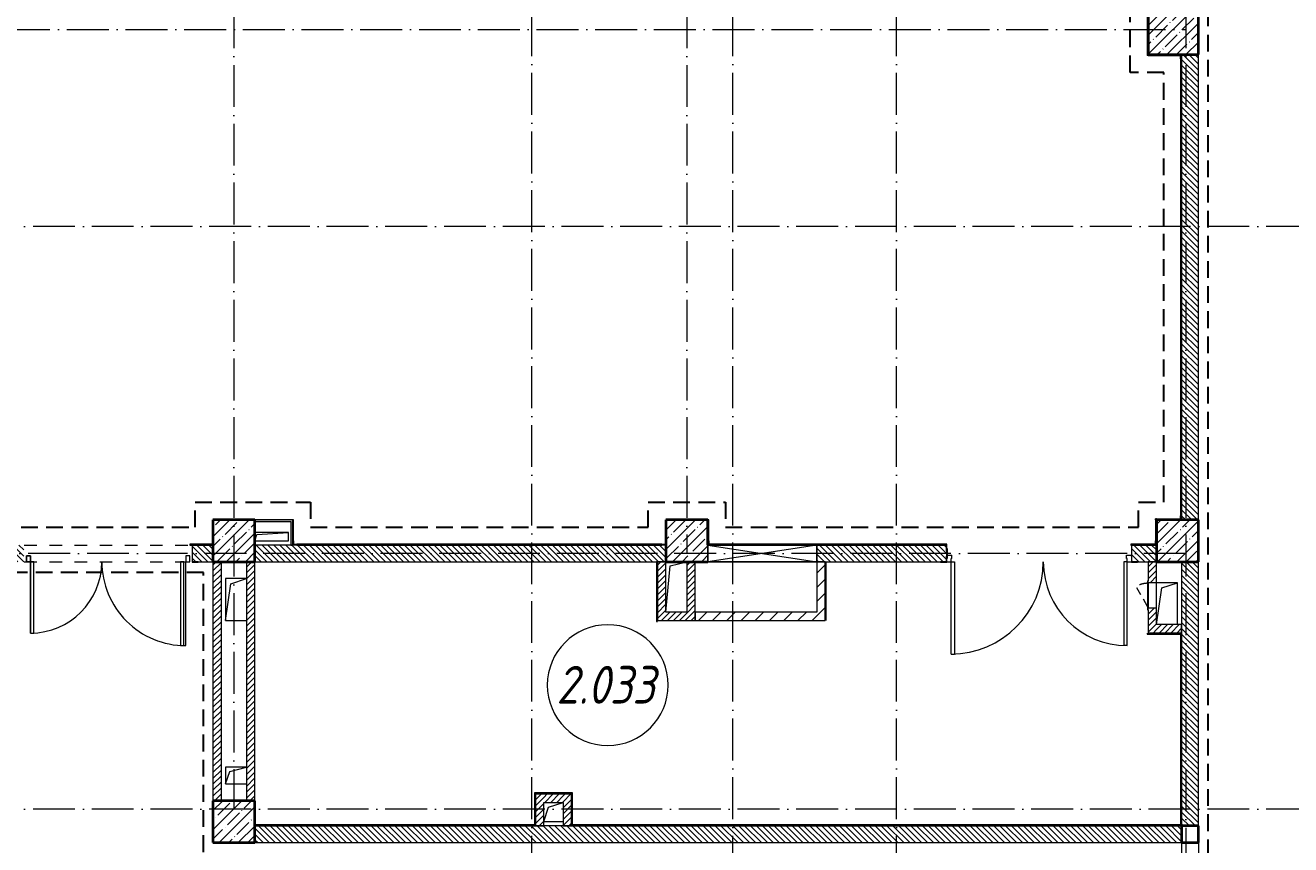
# Model space of a CAD drawing. Header units: millimetres. Extents: x -213536 to 1564669, y 70501 to 942238.
# Drawn here: x -133005 to -117917, y 118758 to 128533 of the extents above; entities that cross this region are included whole.
import ezdxf

# ---------------------------------------------------------------- set-up
doc = ezdxf.new("R2010")
doc.units = ezdxf.units.MM
for name, pattern in [('200_ШТРИХ_ш1п0_6_', [160, 100, -60]), ('50_200_ШТРИХ_1Т_ш5_п1_п1_', [700, 500, -100, 0, -100]), ('Штрих короткий', [300, 150, -150]), ('Штриховая _2 мм - 1 мм_', [300, 200, -100])]:
    doc.linetypes.add(name, pattern=pattern)
for name, color, linetype, lineweight in [('0-1', 7, 'Continuous', 5), ('0-2', 7, 'Continuous', 9), ('Двери', 7, 'Continuous', 9), ('Каркас_Импост', 7, 'Continuous', 13), ('Марки помещений', 7, 'Continuous', 9), ('Несущие колонны', 7, 'Continuous', 9), ('Несущие колонны-1', 7, 'Continuous', 35), ('Обобщенные модели', 7, 'Continuous', 9), ('Окна', 7, 'Continuous', 9), ('Оси-2', 7, '50_200_ШТРИХ_1Т_ш5_п1_п1_', 9), ('Открывание в плане-2', 7, '200_ШТРИХ_ш1п0_6_', 9), ('Открывание-1', 7, 'Continuous', 9), ('Панель', 7, 'Continuous', 13), ('Перемычка-1', 7, 'Штрих короткий', 9), ('Стены', 7, 'Continuous', 9), ('Стены-1', 7, 'Continuous', 13), ('Штриховка разреза-1', 7, 'Continuous', 9), ('Элементы узлов', 7, 'Continuous', 9)]:
    doc.layers.add(name, color=color, linetype=linetype, lineweight=lineweight)
doc.layers.add('СТ-1_1', color=7, linetype='Штриховая _2 мм - 1 мм_', lineweight=90, true_color=0x888888)
doc.layers.add('Штриховка разреза-3', color=7, linetype='Continuous', lineweight=9, true_color=0x0080ff)
doc.layers.get('0-2').off()
doc.styles.add('ISOCPEUR_I_2', font='isocpeui.ttf', dxfattribs={"width": 0.85, "height": 2.3})
pattern_1 = [(135, (0, 0), (-35.35534, -35.35534), [])]
pattern_2 = [(45, (0, 0), (-35.35534, 35.35534), [])]
pattern_3 = [(45, (0, 0), (-84.85281, 84.85281), [])]

# ---------------------------------------------------------------- blocks, each defined once
blk = doc.blocks.new('BSC_Колонна _Прямоугольная - 500х500-V7-АИ2_02_План отделки стен 2-го этажа _Часть 2_')
at = {"layer": 'Несущие колонны'}
h = blk.add_hatch(dxfattribs=at)
h.set_pattern_fill('FP_14', color=256, style=0, pattern_type=2)
h.set_pattern_definition([(45, (-91350, -14400), (-114.04925, 114.04925), []), (45, (-91235.95, -14400), (-114.04925, 114.04925), [201.613, -40.323, 3.353, -36.97])])
h.paths.add_polyline_path([(-250, -250), (250, -250), (250, 250), (-250, 250)], flags=0)
at = {"layer": 'Несущие колонны-1'}
for p, q in [((250, 250), (-250, 250)), ((-250, 250), (-250, -250)), ((250, -250), (250, 250)), ((-250, -250), (250, -250))]:
    blk.add_line(p, q, dxfattribs=at)
blk = doc.blocks.new('BSC_Колонна _Прямоугольная - 600х600-V14-АИ2_02_План отделки стен 2-го этажа _Часть 2_')
at = {"layer": 'Несущие колонны'}
h = blk.add_hatch(dxfattribs=at)
h.set_pattern_fill('FP_22', color=256, style=0, pattern_type=2)
h.set_pattern_definition([(45, (-91300, -20500), (-114.04925, 114.04925), []), (45, (-91185.95, -20500), (-114.04925, 114.04925), [201.613, -40.323, 3.353, -36.97])])
h.paths.add_polyline_path([(-300, -300), (300, -300), (300, 300), (-300, 300)], flags=0)
at = {"layer": 'Несущие колонны-1'}
for p, q in [((300, 300), (-300, 300)), ((-300, 300), (-300, -300)), ((300, -300), (300, 300)), ((-300, -300), (300, -300))]:
    blk.add_line(p, q, dxfattribs=at)
blk = doc.blocks.new('BSC_Колонна _Прямоугольная - 500х500-V17-АИ2_02_План отделки стен 2-го этажа _Часть 2_')
at = {"layer": 'Несущие колонны'}
h = blk.add_hatch(dxfattribs=at)
h.set_pattern_fill('FP_25', color=256, style=0, pattern_type=2)
h.set_pattern_definition([(45, (-80100, -14400), (-114.04925, 114.04925), []), (45, (-79985.95, -14400), (-114.04925, 114.04925), [201.613, -40.323, 3.353, -36.97])])
h.paths.add_polyline_path([(-250, -250), (250, -250), (250, 250), (-250, 250)], flags=0)
at = {"layer": 'Несущие колонны-1'}
for p, q in [((250, 250), (-250, 250)), ((-250, 250), (-250, -250)), ((250, -250), (250, 250)), ((-250, -250), (250, -250))]:
    blk.add_line(p, q, dxfattribs=at)
blk = doc.blocks.new('BSC_Колонна _Прямоугольная - 500х500-V18-АИ2_02_План отделки стен 2-го этажа _Часть 2_')
at = {"layer": 'Несущие колонны'}
h = blk.add_hatch(dxfattribs=at)
h.set_pattern_fill('FP_26', color=256, style=0, pattern_type=2)
h.set_pattern_definition([(45, (-85500, -14400), (-114.04925, 114.04925), []), (45, (-85385.95, -14400), (-114.04925, 114.04925), [201.613, -40.323, 3.353, -36.97])])
h.paths.add_polyline_path([(-250, -250), (250, -250), (250, 250), (-250, 250)], flags=0)
at = {"layer": 'Несущие колонны-1'}
for p, q in [((250, 250), (-250, 250)), ((-250, 250), (-250, -250)), ((250, -50), (250, 250)), ((-250, -250), (250, -250))]:
    blk.add_line(p, q, dxfattribs=at)
blk = doc.blocks.new('Проем_Дверь_Прямоугольный - 2000х2100h_дверные проемы-35108745-АИ2_02_План отделки стен 2-го этажа _Часть 2_')
at = {"layer": 'Перемычка-1'}
for p, q in [((1000, 100), (-1000, 100)), ((1000, -100), (-1000, -100))]:
    blk.add_line(p, q, dxfattribs=at)
blk = doc.blocks.new('Дверь_СКБ_2Ст_Внутренняя_ШЕР - СОШ_Д-34__Дв_2200x2400h_ Снарядная_EI30-33584565-АИ2_02_План отделки стен 2-го этажа _Часть 2_')
at = {"layer": 'Каркас_Импост'}
for p, q in [((-1037.5, 100), (-1087.5, 100)), ((-1087.5, 31), (-1087.5, 20)), ((-1027.5, 20), (-1087.5, 20)), ((-1037.5, 100), (-1037.5, 60)), ((-1037.5, 60), (-1027.5, 60)), ((-1027.5, 60), (-1027.5, 20)), ((1052.5, 60), (1062.5, 60)), ((1052.5, 60), (1052.5, 20)), ((1112.5, 20), (1052.5, 20)), ((1112.5, 100), (1062.5, 100)), ((1062.5, 100), (1062.5, 60)), ((1112.5, 100), (1112.5, 20))]:
    blk.add_line(p, q, dxfattribs=at)
at = {"layer": 'Открывание-1'}
for centre, radius, start, end in [((-1037.5, 100), 1000, 0, 90), ((1062.5, 100), 1100, 90, 180)]:
    blk.add_arc(centre, radius, start, end, dxfattribs=at)
at = {"layer": 'Панель'}
for p, q in [((-1037.5, 1100), (-997.5, 1100)), ((-1037.5, 1100), (-1037.5, 100)), ((-997.5, 100), (-997.5, 1100)), ((1062.5, 1200), (1022.5, 1200)), ((1022.5, 100), (1022.5, 1200)), ((1062.5, 1200), (1062.5, 100)), ((-1037.5, 100), (-997.5, 100)), ((1062.5, 100), (1022.5, 100))]:
    blk.add_line(p, q, dxfattribs=at)
blk = doc.blocks.new('BSC_Колонна _Прямоугольная - 500х500-V157-АИ2_02_План отделки стен 2-го этажа _Часть 2_')
at = {"layer": 'Несущие колонны'}
h = blk.add_hatch(dxfattribs=at)
h.set_pattern_fill('FP_152', color=256, style=0, pattern_type=2)
h.set_pattern_definition([(45, (-80100, -11050), (-114.04925, 114.04925), []), (45, (-79985.95, -11050), (-114.04925, 114.04925), [201.613, -40.323, 3.353, -36.97])])
h.paths.add_polyline_path([(-250, -250), (250, -250), (250, 250), (-250, 250)], flags=0)
at = {"layer": 'Несущие колонны-1'}
for p, q in [((250, 250), (-250, 250)), ((-250, 250), (-250, -250)), ((250, -250), (250, 250)), ((-250, -250), (250, -250))]:
    blk.add_line(p, q, dxfattribs=at)
blk = doc.blocks.new('154_Стойка_СКБ_Уголок - СМ-2480_200-28346303-АИ2_02_План отделки стен 2-го этажа _Часть 2_')
at = {"layer": 'Обобщенные модели'}
for p, q in [((125, 156), (125, 81)), ((200, 156), (125, 156)), ((200, 150), (200, 156)), ((125, 81), (131, 81)), ((131, 19), (125, 19)), ((125, 19), (125, -56)), ((131, 81), (131, 150)), ((131, 150), (200, 150)), ((131, -50), (131, 19)), ((125, -56), (200, -56)), ((200, -50), (131, -50)), ((200, -56), (200, -50))]:
    blk.add_line(p, q, dxfattribs=at)
blk = doc.blocks.new('Стойка_Влож_Полоса боковая - Полоса-28213942-АИ2_02_План отделки стен 2-го этажа _Часть 2_')
at = {"layer": 'Обобщенные модели'}
for p, q in [((-5, 60), (0, 60)), ((-5, -60), (-5, 60)), ((0, 31), (0, -31)), ((0, -60), (-5, -60))]:
    blk.add_line(p, q, dxfattribs=at)
blk = doc.blocks.new('Фахверк_СКБ_Уголок - 200_3380-28509457-АИ2_02_План отделки стен 2-го этажа _Часть 2_')
at = {"layer": 'Обобщенные модели'}
for p, q in [((200, 156), (125, 156)), ((125, 156), (125, 81)), ((200, 150), (200, 156)), ((125, 81), (131, 81)), ((131, 19), (125, 19)), ((125, 19), (125, -56)), ((131, 81), (131, 150)), ((131, 150), (200, 150)), ((131, -50), (131, 19)), ((125, -56), (200, -56)), ((200, -50), (131, -50)), ((200, -56), (200, -50))]:
    blk.add_line(p, q, dxfattribs=at)
blk = doc.blocks.new('AR_Отверстие Ниша - Лючок-32403731-АИ2_02_План отделки стен 2-го этажа _Часть 2_')
at = {"layer": 'Окна'}
for p, q in [((150, 50), (-150, 50)), ((-150, 50), (-150, -50)), ((150, -50), (150, 50)), ((-150, -50), (150, -50))]:
    blk.add_line(p, q, dxfattribs=at)
blk = doc.blocks.new('Л_Общий_Лючок - Лючок-29683822-АИ2_02_План отделки стен 2-го этажа _Часть 2_')
at = {"layer": 'Окна'}
for p, q in [((324, 6), (-24, 6)), ((-24, 6), (-24, 0)), ((-24, 0), (0, 0)), ((300, 0), (324, 0)), ((324, 6), (324, 0))]:
    blk.add_line(p, q, dxfattribs=at)
at = {"layer": 'Открывание в плане-2'}
blk.add_line((16, 6), (255, 144), dxfattribs=at)
blk.add_arc((6, 0), 288, 1.1997, 30, dxfattribs=at)
blk = doc.blocks.new('AR_Отверстие прямоугольное _в плите_ - AR_Отверстие прямоугольное _в плите_-30459229-АИ2_02_План отделки стен 2-го этажа _Часть 2_')
at = {"layer": 'Обобщенные модели'}
for p, q in [((125, 250), (-125, 250)), ((-125, -250), (-63, 188)), ((-63, 188), (125, 250)), ((125, -250), (125, 250))]:
    blk.add_line(p, q, dxfattribs=at)
blk = doc.blocks.new('AR_Отверстие прямоугольное _в плите_ - AR_Отверстие прямоугольное _в плите_-30459234-АИ2_02_План отделки стен 2-го этажа _Часть 2_')
at = {"layer": 'Обобщенные модели'}
for p, q in [((-125, -300), (-75, 250)), ((-75, 250), (125, 300))]:
    blk.add_line(p, q, dxfattribs=at)
blk = doc.blocks.new('AR_Отверстие прямоугольное _в плите_ - AR_Отверстие прямоугольное _в плите_-V196-АИ2_02_План отделки стен 2-го этажа _Часть 2_')
at = {"layer": 'Обобщенные модели'}
for p, q in [((125, 250), (-125, 250)), ((-125, 250), (-125, -250)), ((-125, -250), (-63, 188)), ((-63, 188), (125, 250)), ((-125, -250), (125, -250))]:
    blk.add_line(p, q, dxfattribs=at)
blk = doc.blocks.new('AR_Отверстие прямоугольное _в плите_ - AR_Отверстие прямоугольное _в плите_-30459269-АИ2_02_План отделки стен 2-го этажа _Часть 2_')
at = {"layer": 'Обобщенные модели'}
for p, q in [((125, 100), (-125, 100)), ((-125, 100), (-125, -100)), ((-125, -100), (-75, 50)), ((-75, 50), (125, 100)), ((-125, -100), (125, -100))]:
    blk.add_line(p, q, dxfattribs=at)
blk = doc.blocks.new('AR_Отверстие прямоугольное _в плите_ - AR_Отверстие прямоугольное _в плите_-30511579-АИ2_02_План отделки стен 2-го этажа _Часть 2_')
at = {"layer": 'Обобщенные модели'}
for p, q in [((200, 50), (-200, 50)), ((-200, -50), (-175, 25)), ((-175, 25), (200, 50)), ((200, -50), (200, 50)), ((-200, -50), (200, -50))]:
    blk.add_line(p, q, dxfattribs=at)
blk = doc.blocks.new('AR_Отверстие прямоугольное _в плите_ - AR_Отверстие прямоугольное _в плите_-30552839-АИ2_02_План отделки стен 2-го этажа _Часть 2_')
at = {"layer": 'Обобщенные модели'}
for p, q in [((-115, -115), (-58, 58)), ((-58, 58), (115, 115)), ((-115, -115), (115, -115))]:
    blk.add_line(p, q, dxfattribs=at)
blk = doc.blocks.new('Дверь_Витражная_СКБ_2Ст2 - ДВВ_ДАО_СОШ_Физ_ зал-35107574-АИ2_02_План отделки стен 2-го этажа _Часть 2_')
at = {"layer": 'Двери'}
for p, q in [((-925, 1035), (-925, 35)), ((925, 885), (925, 35))]:
    blk.add_line(p, q, dxfattribs=at)
for centre, radius, start, end in [((-925, 35), 1000, 360, 90), ((925, 35), 850, 90, 180)]:
    blk.add_arc(centre, radius, start, end, dxfattribs=at)
at = {"layer": 'Элементы узлов'}
for p, q in [((-863, 1035), (-903, 1035)), ((-903, 1035), (-903, 35)), ((-863, 35), (-863, 1035)), ((925, 885), (885, 885)), ((885, 885), (885, 35)), ((925, 35), (925, 885)), ((-975, 35), (-975, -35)), ((-925, 35), (-975, 35)), ((-925, 35), (-975, 35)), ((-975, 35), (-975, -35)), ((-925, -35), (-925, 35)), ((-925, -35), (-925, 35)), ((-903, 35), (-863, 35)), ((885, 35), (925, 35)), ((925, -35), (925, 35)), ((925, 35), (975, 35)), ((925, 35), (925, -35)), ((975, 35), (925, 35)), ((975, 35), (975, -35)), ((975, -35), (975, 35)), ((-975, -35), (-925, -35)), ((-975, -35), (-925, -35)), ((975, -35), (925, -35)), ((925, -35), (975, -35))]:
    blk.add_line(p, q, dxfattribs=at)
blk = doc.blocks.new('Проем_Дверь_Прямоугольный - 2900х2800h_витражные проемы-35267925-АИ2_02_План отделки стен 2-го этажа _Часть 2_')
at = {"layer": 'Перемычка-1'}
for p, q in [((1450, 100), (-1450, 100)), ((1450, -100), (-1450, -100))]:
    blk.add_line(p, q, dxfattribs=at)
blk = doc.blocks.new('BSC_Колонна _Прямоугольная1 - 200х200 _металл_-35201446-АИ2_02_План отделки стен 2-го этажа _Часть 2_')
at = {"layer": 'Несущие колонны-1'}
for p, q in [((100, 100), (-100, 100)), ((-100, 100), (-100, -100)), ((100, -100), (100, 100)), ((-100, -100), (100, -100))]:
    blk.add_line(p, q, dxfattribs=at)
blk = doc.blocks.new('AR_Отверстие прямоугольное _в стене_ - AR_Отверстие прямоугольное _в стене__ОВ-36857278-АИ2_02_План отделки стен 2-го этажа _Часть 2_')
at = {"layer": 'Элементы узлов'}
for p, q in [((-650, -100), (-650, 100)), ((-650, 100), (650, 100)), ((650, 100), (-650, -100)), ((-650, 100), (650, -100)), ((650, 100), (-650, 100)), ((-650, 100), (-650, -100)), ((650, 100), (650, -100)), ((650, -100), (650, 100)), ((650, -100), (-650, -100)), ((-650, -100), (650, -100))]:
    blk.add_line(p, q, dxfattribs=at)
blk = doc.blocks.new('0125-Р-ОО-Ш2-АР-о_23_10_2024_rvt-1-АИ2_02_План отделки стен 2-го этажа _Часть 2_')
at = {"layer": 'Штриховка разреза-1'}
h = blk.add_hatch(dxfattribs=at)
h.set_pattern_fill('FP_2', color=256, style=0, pattern_type=2)
h.set_pattern_definition(pattern_1)
h.paths.add_polyline_path([(91600, 14650), (91600, 20200), (91400, 20200), (91400, 14650)], flags=0)
h = blk.add_hatch(dxfattribs=at)
h.set_pattern_fill('FP_2', color=256, style=0, pattern_type=2)
h.set_pattern_definition(pattern_1)
h.paths.add_polyline_path([(79834, 14150), (79850, 14150), (79850, 14350), (79606, 14350), (79606, 14281), (79600, 14281), (79600, 14219), (79606, 14219), (79606, 14150), (79675, 14150)], flags=0)
h.paths.add_polyline_path([(77525, 14150), (77594, 14150), (77594, 14219), (77600, 14219), (77600, 14281), (77594, 14281), (77594, 14350), (77350, 14350), (77350, 14150)], flags=0)
h = blk.add_hatch(dxfattribs=at)
h.set_pattern_fill('FP_2', color=256, style=0, pattern_type=2)
h.set_pattern_definition(pattern_1)
h.paths.add_polyline_path([(85250, 14150), (85250, 14350), (80350, 14350), (80350, 14150), (83562, 14150)], flags=0)
h = blk.add_hatch(dxfattribs=at)
h.set_pattern_fill('FP_2', color=256, style=0, pattern_type=2)
h.set_pattern_definition(pattern_1)
h.paths.add_polyline_path([(91018, 14150), (91100, 14150), (91100, 14350), (90806, 14350), (90806, 14281), (90800, 14281), (90800, 14219), (90806, 14219), (90806, 14150), (90875, 14150)], flags=0)
h.paths.add_polyline_path([(88594, 14150), (88594, 14219), (88600, 14219), (88600, 14281), (88594, 14281), (88594, 14350), (87050, 14350), (87050, 14150), (88525, 14150)], flags=0)
h = blk.add_hatch(dxfattribs=at)
h.set_pattern_fill('FP_92', color=256, style=0, pattern_type=2)
h.set_pattern_definition(pattern_2)
h.paths.add_polyline_path([(79950, 11300), (79950, 14150), (79850, 14150), (79850, 11300)], flags=0)
h = blk.add_hatch(dxfattribs=at)
h.set_pattern_fill('FP_92', color=256, style=0, pattern_type=2)
h.set_pattern_definition(pattern_2)
h.paths.add_polyline_path([(80350, 11300), (80350, 14150), (80250, 14150), (80250, 11300)], flags=0)
h = blk.add_hatch(dxfattribs=at)
h.set_pattern_fill('FP_92', color=256, style=0, pattern_type=2)
h.set_pattern_definition(pattern_2)
h.paths.add_polyline_path([(85250, 13450), (85250, 14150), (85150, 14150), (85150, 13450)], flags=0)
h = blk.add_hatch(dxfattribs=at)
h.set_pattern_fill('FP_92', color=256, style=0, pattern_type=2)
h.set_pattern_definition(pattern_2)
h.paths.add_polyline_path([(85600, 13450), (85600, 14150), (85500, 14150), (85500, 13450)], flags=0)
h = blk.add_hatch(dxfattribs=at)
h.set_pattern_fill('FP_3', color=256, style=0, pattern_type=2)
h.set_pattern_definition(pattern_3)
h.paths.add_polyline_path([(87150, 13450), (87150, 14150), (87050, 14150), (87050, 13450)], flags=0)
h = blk.add_hatch(dxfattribs=at)
h.set_pattern_fill('FP_92', color=256, style=0, pattern_type=2)
h.set_pattern_definition(pattern_2)
h.paths.add_polyline_path([(91018, 13300), (91100, 13300), (91100, 13600), (91000, 13600), (91000, 13300)], flags=0)
h.paths.add_polyline_path([(91100, 13900), (91100, 14150), (91000, 14150), (91001, 13900), (91024, 13900)], flags=0)
h = blk.add_hatch(dxfattribs=at)
h.set_pattern_fill('FP_2', color=256, style=0, pattern_type=2)
h.set_pattern_definition(pattern_1)
h.paths.add_polyline_path([(91400, 11000), (91600, 11000), (91600, 14150), (91400, 14150), (91400, 12505)], flags=0)
h = blk.add_hatch(dxfattribs=at)
h.set_pattern_fill('FP_92', color=256, style=0, pattern_type=2)
h.set_pattern_definition(pattern_2)
h.paths.add_polyline_path([(85500, 13450), (85500, 13550), (85250, 13550), (85250, 13450)], flags=0)
h = blk.add_hatch(dxfattribs=at)
h.set_pattern_fill('FP_3', color=256, style=0, pattern_type=2)
h.set_pattern_definition(pattern_3)
h.paths.add_polyline_path([(85600, 13450), (87050, 13450), (87050, 13550), (85600, 13550)], flags=0)
h = blk.add_hatch(dxfattribs=at)
h.set_pattern_fill('FP_92', color=256, style=0, pattern_type=2)
h.set_pattern_definition(pattern_2)
h.paths.add_polyline_path([(91100, 13300), (91400, 13300), (91400, 13400), (91100, 13400)], flags=0)
h = blk.add_hatch(dxfattribs=at)
h.set_pattern_fill('FP_92', color=256, style=0, pattern_type=2)
h.set_pattern_definition(pattern_2)
h.paths.add_polyline_path([(83795, 11000), (83795, 11380), (83695, 11380), (83695, 11000)], flags=0)
h = blk.add_hatch(dxfattribs=at)
h.set_pattern_fill('FP_92', color=256, style=0, pattern_type=2)
h.set_pattern_definition(pattern_2)
h.paths.add_polyline_path([(84025, 11280), (84025, 11380), (83795, 11380), (83795, 11280)], flags=0)
h = blk.add_hatch(dxfattribs=at)
h.set_pattern_fill('FP_92', color=256, style=0, pattern_type=2)
h.set_pattern_definition(pattern_2)
h.paths.add_polyline_path([(84125, 11000), (84125, 11380), (84025, 11380), (84025, 11000)], flags=0)
h = blk.add_hatch(dxfattribs=at)
h.set_pattern_fill('FP_2', color=256, style=0, pattern_type=2)
h.set_pattern_definition(pattern_1)
h.paths.add_polyline_path([(91400, 10800), (91400, 11000), (80350, 11000), (80350, 10800), (91018, 10800)], flags=0)
at = {"layer": 'Стены-1'}
for p, q in [((91400, 20200), (91400, 14650)), ((91600, 14650), (91600, 20200)), ((79850, 14350), (79675, 14350)), ((85250, 14350), (80350, 14350)), ((88525, 14350), (87050, 14350)), ((91100, 14350), (90875, 14350)), ((79600, 14281), (79600, 14219)), ((90800, 14281), (90800, 14219)), ((79675, 14150), (79850, 14150)), ((79850, 14150), (79850, 11300)), ((79950, 11300), (79950, 14150)), ((80250, 14150), (80250, 11300)), ((80350, 11300), (80350, 14150)), ((80350, 14150), (85250, 14150)), ((85150, 14150), (85150, 13450)), ((85250, 14150), (85150, 14150)), ((85250, 13550), (85250, 14150)), ((85500, 14150), (85500, 13550)), ((85600, 13450), (85600, 14150)), ((87050, 14150), (87050, 13550)), ((87150, 14150), (87050, 14150)), ((87050, 14150), (88525, 14150)), ((87150, 13450), (87150, 14150)), ((90875, 14150), (91100, 14150)), ((91000, 14150), (91000, 13924)), ((91100, 14150), (91000, 14150)), ((91100, 13900), (91100, 14150)), ((91400, 14150), (91400, 11000)), ((91600, 11000), (91600, 14150)), ((91100, 13400), (91100, 13600)), ((85150, 13450), (85250, 13450)), ((85500, 13550), (85250, 13550)), ((85250, 13450), (85500, 13450)), ((85500, 13450), (85600, 13450)), ((87050, 13550), (85600, 13550)), ((85600, 13550), (85600, 13450)), ((85600, 13450), (87050, 13450)), ((87050, 13450), (87150, 13450)), ((91000, 13576), (91000, 13300)), ((91000, 13300), (91100, 13300)), ((91400, 13400), (91100, 13400)), ((91100, 13300), (91400, 13300)), ((91400, 13300), (91400, 13400)), ((83695, 11380), (83695, 11000)), ((83795, 11380), (83695, 11380)), ((84025, 11380), (83795, 11380)), ((84125, 11380), (84025, 11380)), ((84125, 11000), (84125, 11380)), ((83795, 11000), (83795, 11280)), ((83795, 11280), (84025, 11280)), ((84025, 11280), (84025, 11000)), ((91400, 11000), (80350, 11000)), ((83695, 11000), (83795, 11000)), ((84025, 11000), (84125, 11000)), ((80350, 10800), (91400, 10800))]:
    blk.add_line(p, q, dxfattribs=at)
at = {"layer": '0-2'}
for name, p in [('BSC_Колонна _Прямоугольная - 600х600-V14-АИ2_02_План отделки стен 2-го этажа _Часть 2_', (91300, 20500)), ('BSC_Колонна _Прямоугольная - 500х500-V17-АИ2_02_План отделки стен 2-го этажа _Часть 2_', (80100, 14400)), ('BSC_Колонна _Прямоугольная - 500х500-V18-АИ2_02_План отделки стен 2-го этажа _Часть 2_', (85500, 14400)), ('BSC_Колонна _Прямоугольная - 500х500-V7-АИ2_02_План отделки стен 2-го этажа _Часть 2_', (91350, 14400)), ('AR_Отверстие прямоугольное _в плите_ - AR_Отверстие прямоугольное _в плите_-30511579-АИ2_02_План отделки стен 2-го этажа _Часть 2_', (80550, 14450)), ('Фахверк_СКБ_Уголок - 200_3380-28509457-АИ2_02_План отделки стен 2-го этажа _Часть 2_', (79475, 14200)), ('AR_Отверстие прямоугольное _в стене_ - AR_Отверстие прямоугольное _в стене__ОВ-36857278-АИ2_02_План отделки стен 2-го этажа _Часть 2_', (86400, 14250)), ('Фахверк_СКБ_Уголок - 200_3380-28509457-АИ2_02_План отделки стен 2-го этажа _Часть 2_', (90675, 14200)), ('AR_Отверстие прямоугольное _в плите_ - AR_Отверстие прямоугольное _в плите_-30459234-АИ2_02_План отделки стен 2-го этажа _Часть 2_', (85375, 13850)), ('AR_Отверстие прямоугольное _в плите_ - AR_Отверстие прямоугольное _в плите_-V196-АИ2_02_План отделки стен 2-го этажа _Часть 2_', (80125, 13700)), ('AR_Отверстие прямоугольное _в плите_ - AR_Отверстие прямоугольное _в плите_-30459229-АИ2_02_План отделки стен 2-го этажа _Часть 2_', (91225, 13650)), ('AR_Отверстие прямоугольное _в плите_ - AR_Отверстие прямоугольное _в плите_-30459269-АИ2_02_План отделки стен 2-го этажа _Часть 2_', (80125, 11600)), ('BSC_Колонна _Прямоугольная - 500х500-V157-АИ2_02_План отделки стен 2-го этажа _Часть 2_', (80100, 11050)), ('AR_Отверстие прямоугольное _в плите_ - AR_Отверстие прямоугольное _в плите_-30552839-АИ2_02_План отделки стен 2-го этажа _Часть 2_', (83910, 11165))]:
    blk.add_blockref(name, p, dxfattribs=at)
for name, p, rotation in [('Проем_Дверь_Прямоугольный - 2000х2100h_дверные проемы-35108745-АИ2_02_План отделки стен 2-го этажа _Часть 2_', (78600, 14250), 180), ('154_Стойка_СКБ_Уголок - СМ-2480_200-28346303-АИ2_02_План отделки стен 2-го этажа _Часть 2_', (88725, 14300), 180), ('Дверь_Витражная_СКБ_2Ст2 - ДВВ_ДАО_СОШ_Физ_ зал-35107574-АИ2_02_План отделки стен 2-го этажа _Часть 2_', (78600, 14185), 180), ('Стойка_Влож_Полоса боковая - Полоса-28213942-АИ2_02_План отделки стен 2-го этажа _Часть 2_', (88600, 14250), 180), ('Дверь_СКБ_2Ст_Внутренняя_ШЕР - СОШ_Д-34__Дв_2200x2400h_ Снарядная_EI30-33584565-АИ2_02_План отделки стен 2-го этажа _Часть 2_', (89713, 14250), 180), ('Л_Общий_Лючок - Лючок-29683822-АИ2_02_План отделки стен 2-го этажа _Часть 2_', (91000, 13600), 90), ('AR_Отверстие Ниша - Лючок-32403731-АИ2_02_План отделки стен 2-го этажа _Часть 2_', (91050, 13750), 270), ('BSC_Колонна _Прямоугольная1 - 200х200 _металл_-35201446-АИ2_02_План отделки стен 2-го этажа _Часть 2_', (91500, 10900), 270.0000000000001), ('Проем_Дверь_Прямоугольный - 2900х2800h_витражные проемы-35267925-АИ2_02_План отделки стен 2-го этажа _Часть 2_', (91500, 9350), 89.99999999999993)]:
    blk.add_blockref(name, p, dxfattribs=dict(at, rotation=rotation))
blk = doc.blocks.new('AI_Марка_Помещение_х1__Общий_E___ISO-2_1K_ - Номер-16210215-АИ2_02_План отделки стен 2-го этажа _Часть 2_')
at = {"layer": 'Марки помещений'}
for start, end in [(360, 180), (180, 360)]:
    blk.add_arc((0.039, 0.312), 2.4, start, end, dxfattribs=at)
blk = doc.blocks.new('Оси1')
at = {"layer": 'Оси-2'}
for p, q in [((286345.6, 264395.4), (286345.6, 224015.2)), ((289895.6, 210594.5), (289895.6, 264395.4)), ((291745.6, 264395.4), (291745.6, 227065.2)), ((294245.6, 210594.5), (294245.6, 264395.4)), ((297695.6, 264395.4), (297695.6, 210594.5)), ((292295.6, 210594.5), (292295.6, 263125.4)), ((276650.9, 233315.2), (297695.6, 233315.2)), ((312453.9, 230965.2), (276650.9, 230965.2)), ((297695.6, 227065.2), (276650.9, 227065.2)), ((312453.9, 224015.2), (203926.8, 224015.2))]:
    blk.add_line(p, q, dxfattribs=at)

msp = doc.modelspace()

# ---------------------------------------------------------------- hatches: boundary and pattern name
at = {"layer": 'Штриховка разреза-3'}
for points in [[(-129837, 122612.8), (-129817, 122612.8), (-129817, 122632.8), (-130267, 122632.8), (-130267, 122612.8)], [(-129817, 122332.8), (-129817, 122612.8), (-129837, 122612.8), (-129837, 122332.8)]]:
    msp.add_hatch(color=256, dxfattribs=at).paths.add_polyline_path(points, flags=0)

# ---------------------------------------------------------------- linework, layer by layer
at = {"layer": 'СТ-1_1', "lineweight": 25}
for p, q in [((-118905, 132320.8), (-118905, 115994.8)), ((-119829.7, 127970.8), (-119829.7, 128994.8)), ((-119429.7, 127970.8), (-119829.7, 127970.8)), ((-119429.7, 122844.8), (-119429.7, 127970.8)), ((-130979.7, 122844.8), (-129605.7, 122844.8)), ((-130979.7, 122544.8), (-130979.7, 122824.8)), ((-129605.7, 122844.8), (-129605.7, 122544.8)), ((-125579.7, 122544.8), (-125579.7, 122844.8)), ((-125579.7, 122844.8), (-124655.7, 122844.8)), ((-124655.7, 122844.8), (-124655.7, 122544.8)), ((-119729.7, 122544.8), (-119729.7, 122844.8)), ((-119729.7, 122844.8), (-119429.7, 122844.8)), ((-133055.7, 122544.8), (-130979.7, 122544.8)), ((-129605.7, 122544.8), (-125579.7, 122544.8)), ((-124655.7, 122544.8), (-119729.7, 122544.8)), ((-130879, 122005.3), (-133405, 122005.3)), ((-130879, 118670.8), (-130879, 122005.3))]:
    msp.add_line(p, q, dxfattribs=at)
at = {"layer": 'Стены'}
for p, q in [((-119629, 128182.8), (-119629, 128170.8)), ((-119617, 128170.8), (-119629, 128170.8)), ((-119229, 128132.8), (-119229, 128170.8)), ((-119229, 122644.8), (-119229, 122682.8)), ((-119517, 122644.8), (-119529, 122644.8)), ((-119529, 122632.8), (-119529, 122644.8)), ((-119517, 122644.8), (-119517, 122632.8)), ((-129805, 122382.8), (-129805, 122344.8)), ((-124855, 122382.8), (-124855, 122344.8)), ((-119529, 122344.8), (-119529, 122382.8)), ((-129805, 122344.8), (-129767, 122344.8)), ((-125417, 122344.8), (-125379, 122344.8))]:
    msp.add_line(p, q, dxfattribs=at)
at = {"layer": 'Стены-1'}
for p, q in [((-119629, 128782.8), (-119629, 128182.8)), ((-119629, 128182.8), (-119617, 128182.8)), ((-119617, 128182.8), (-119617, 128170.8)), ((-119617, 128170.8), (-119229, 128170.8)), ((-119229, 128170.8), (-119229, 128182.8)), ((-119229, 128132.8), (-119229, 122682.8)), ((-119217, 128132.8), (-119229, 128132.8)), ((-119217, 122682.8), (-119217, 128132.8)), ((-119229, 122682.8), (-119217, 122682.8)), ((-129805, 122632.8), (-130267, 122632.8)), ((-130267, 122612.8), (-129837, 122612.8)), ((-129837, 122612.8), (-129837, 122332.8)), ((-129817, 122632.8), (-129817, 122332.8)), ((-129805, 122382.8), (-129805, 122632.8)), ((-124855, 122632.8), (-124867, 122632.8)), ((-124855, 122382.8), (-124855, 122632.8)), ((-119517, 122632.8), (-119529, 122632.8)), ((-119529, 122632.8), (-119529, 122382.8)), ((-129817, 122382.8), (-129805, 122382.8)), ((-124867, 122382.8), (-124855, 122382.8)), ((-119529, 122382.8), (-119517, 122382.8)), ((-130767, 122344.8), (-131042, 122344.8)), ((-131042, 122344.8), (-131042, 122332.8)), ((-131042, 122332.8), (-131017, 122332.8)), ((-130942, 122332.8), (-130767, 122332.8)), ((-129837, 122332.8), (-129817, 122332.8)), ((-125417, 122344.8), (-129767, 122344.8)), ((-129767, 122344.8), (-129767, 122332.8)), ((-129767, 122332.8), (-125417, 122332.8)), ((-125417, 122332.8), (-125417, 122344.8)), ((-122017, 122344.8), (-124867, 122344.8)), ((-123567, 122332.8), (-122092, 122332.8)), ((-122017, 122338.8), (-122017, 122344.8)), ((-119517, 122344.8), (-119825, 122344.8)), ((-119825, 122344.8), (-119825, 122332.8)), ((-119825, 122332.8), (-119817, 122332.8)), ((-119742, 122332.8), (-119517, 122332.8)), ((-125467, 122132.8), (-125479, 122132.8)), ((-125479, 122120.8), (-125479, 121420.8)), ((-125467, 121432.8), (-125467, 122132.8)), ((-123467, 122120.8), (-123467, 121432.8)), ((-123455, 121432.8), (-123455, 122120.8)), ((-125479, 121420.8), (-125467, 121420.8)), ((-119629, 121282.8), (-119629, 121270.8)), ((-119629, 121270.8), (-119229, 121270.8)), ((-119217, 121282.8), (-119617, 121282.8)), ((-119229, 121270.8), (-119229, 118994.8)), ((-119217, 118982.8), (-119217, 121282.8)), ((-126480, 119374.8), (-126934, 119374.8)), ((-126934, 119374.8), (-126934, 118994.8)), ((-126922, 119362.8), (-126492, 119362.8)), ((-126922, 118982.8), (-126922, 119362.8)), ((-126492, 119362.8), (-126492, 118982.8)), ((-126480, 118994.8), (-126480, 119374.8)), ((-126934, 118994.8), (-130255, 118994.8)), ((-130255, 118982.8), (-126922, 118982.8)), ((-126492, 118982.8), (-119217, 118982.8)), ((-119229, 118994.8), (-126480, 118994.8))]:
    msp.add_line(p, q, dxfattribs=at)

# ---------------------------------------------------------------- block references
at = {"color": 2, "lineweight": 30}
msp.add_blockref('Оси1', (-416862.6, -104832.4), dxfattribs=at)
at = {"layer": '0-1'}
msp.add_blockref('0125-Р-ОО-Ш2-АР-о_23_10_2024_rvt-1-АИ2_02_План отделки стен 2-го этажа _Часть 2_', (-210617, 107982.8), dxfattribs=at)
at = {"layer": 'Марки помещений', "xscale": 300, "yscale": 300, "zscale": 99.99999999999993}
msp.add_blockref('AI_Марка_Помещение_х1__Общий_E___ISO-2_1K_ - Номер-16210215-АИ2_02_План отделки стен 2-го этажа _Часть 2_', (-126072, 120568.4), dxfattribs=at)

# ---------------------------------------------------------------- texts
at = {"layer": 'Марки помещений', "insert": (-126671.5, 120890.6), "char_height": 450, "width": 785.654, "attachment_point": 1, "style": 'ISOCPEUR_I_2'}
msp.add_mtext('2.033', dxfattribs=at)

doc.saveas('drawing.dxf')
